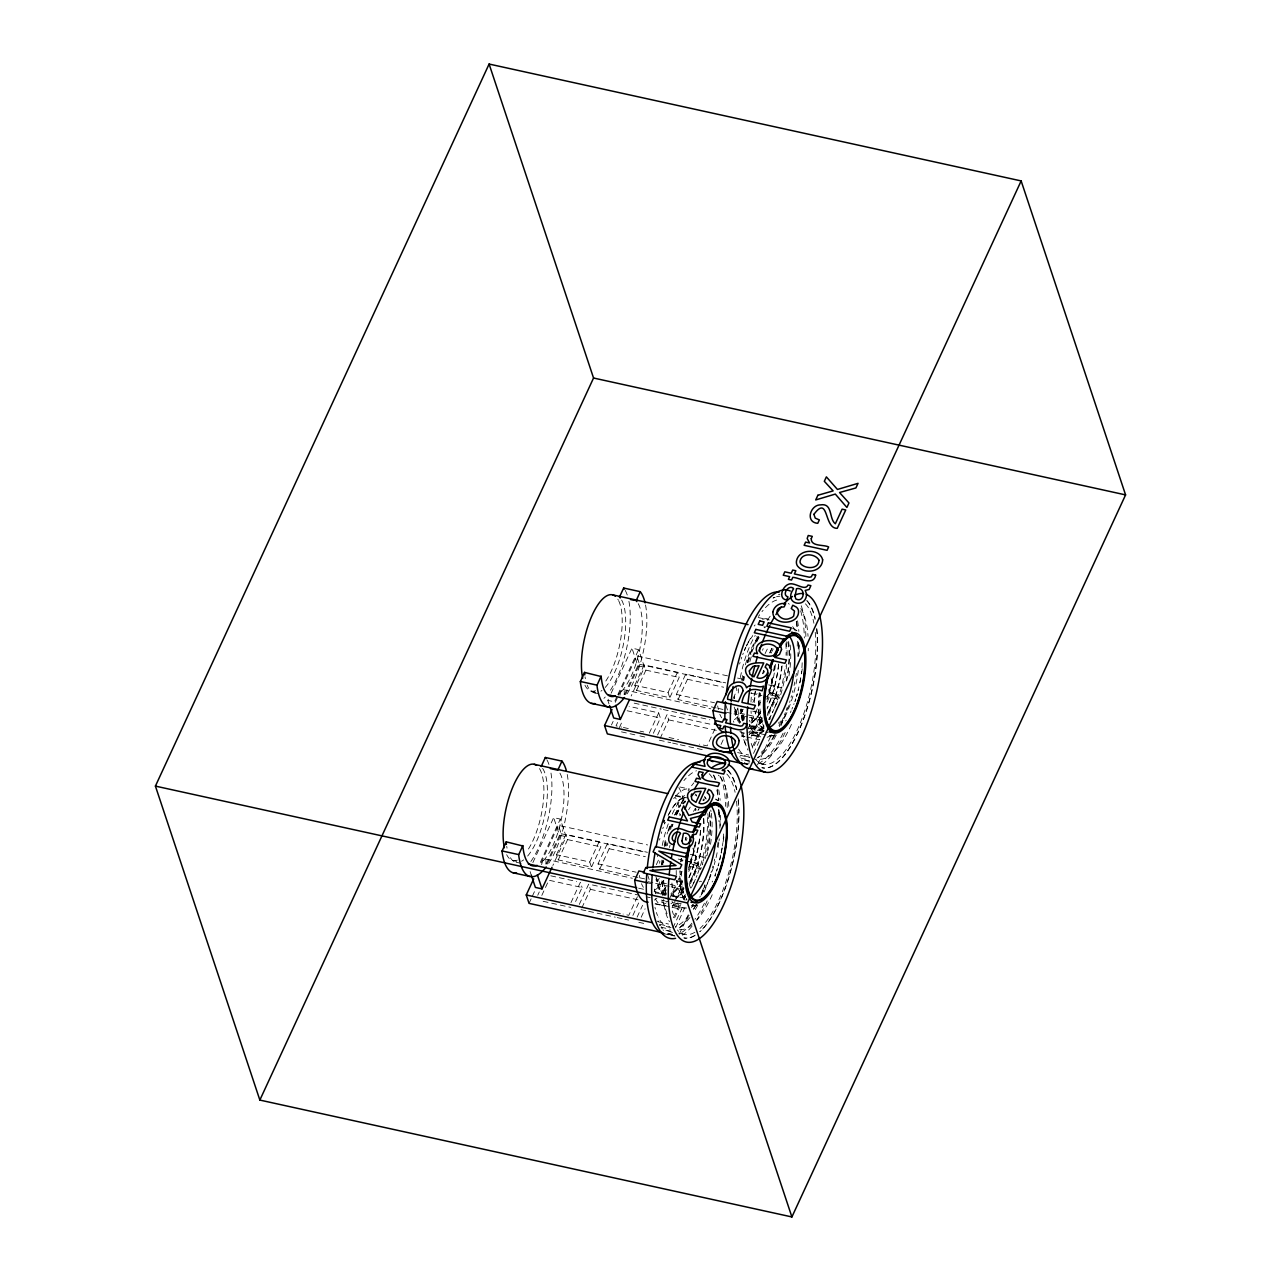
<?xml version="1.0" encoding="UTF-8"?>
<svg xmlns="http://www.w3.org/2000/svg" width="1281" height="1281" viewBox="0 0 1281 1281"><rect width="100%" height="100%" fill="white"/><g stroke="black" fill="none" stroke-linecap="round" stroke-linejoin="round"><path stroke-width="0.75" stroke-dasharray="5 3.75" d="M532.864 862.641L553.664 817.63L560.309 819.087L566.154 836.685L552.848 865.492M609.003 703.91L607.835 700.387L610.332 694.991M611.165 693.181L631.981 648.17L638.627 649.627L644.471 667.225L631.165 696.031M540.342 862.289L560.309 819.087M616.994 696.448L614.496 701.844L607.835 700.387M617.826 694.638L638.627 649.627M541.094 862.85L558.42 825.364L647.626 844.948M615.28 702.324L617.762 696.96M618.579 695.183L636.737 655.904L727.88 675.936M546.202 864.018L559.509 835.212L553.664 817.63M624.504 694.574L637.826 665.768L631.981 648.17M529.037 903.361L531.503 897.997M532.336 896.22L534.817 890.855M547.179 864.083L561.206 833.739L558.42 825.364M611.469 724.982L613.119 721.411M625.496 694.638L639.523 664.295L636.737 655.904M537.732 895.323L539.285 891.928M556.498 854.699L565.882 834.395L599.124 841.713L600.853 846.901L591.47 867.205L558.228 859.903L556.498 854.699L589.74 862.017L591.47 867.205M617.602 722.484L616.033 725.863L621.573 727.08M634.8 685.255L644.183 664.951L677.441 672.253L679.17 677.441L669.787 697.745L636.529 690.443L634.8 685.255L668.058 692.557L669.787 697.745M541.799 895.435L548.844 880.207L582.086 887.509L575.041 902.737M558.228 859.903L567.611 839.599L565.882 834.395M619.331 727.672L622.454 720.899M636.529 690.443L645.912 670.139L644.183 664.951M570.974 902.625L580.357 882.321L582.086 887.509M589.74 862.017L599.124 841.713M649.291 733.164L658.674 712.86L629.115 706.375M668.058 692.557L677.441 672.253M653.358 733.276L660.404 718.049L658.674 712.86M579.284 904.45L588.668 884.146L638.178 895.019M637.874 877.389L599.78 869.03L598.051 863.842L607.434 843.538L647.433 852.313M657.601 734.99L666.985 714.686L712.684 724.726M716.175 707.945L678.097 699.57L676.368 694.382L685.751 674.078L725.735 682.869M581.798 907.941L590.397 889.334L588.668 884.146M599.78 869.03L609.164 848.727L607.434 843.538M660.099 738.496L668.714 719.874L666.985 714.686M678.097 699.57L687.481 679.266L685.751 674.078M637.41 896.716L628.795 915.323L623.094 914.074M714.926 728.953L707.112 745.878L699.49 744.197M632.878 915.435L639.123 901.904M656.336 864.675L658.674 859.599L656.945 854.411M733.084 698.609L736.991 690.155L735.262 684.951M637.105 917.148L642.582 905.299M661.348 864.691L664.487 857.934M641.189 917.26L645.096 908.805M683.462 887.413L657.601 881.728L659.171 878.35M721.059 744.437L723.413 739.345M761.779 717.968L735.918 712.284L738.272 707.208M663.766 895.323L666.264 889.927M752.892 702.468L757.055 693.469M669.579 898.589L682.068 871.576M747.896 729.129L760.386 702.132M672.109 907.524L673.774 903.922M674.607 902.112L682.1 885.908M688.762 871.512L692.076 864.307L690.331 859.023M751.258 736.271L761.25 714.654M767.063 702.052L770.393 694.862L768.648 689.578M673.486 917.692L679.747 904.146L666.809 901.312M685.575 860.704L698.513 863.538L689.13 883.842L690.859 889.03L694.766 880.575M752.587 746.535L758.064 734.702L748.825 732.668M769.433 692.461L776.83 694.094L767.447 714.398L769.16 719.586L771.514 714.51M680.435 905.379L674.607 917.981L672.269 910.951M683.75 898.173L685.415 894.57M690.411 883.778L698.737 865.764L692.893 848.182M763.732 725.126L752.908 748.536L751.162 743.252M768.728 714.318L777.039 696.32L771.194 678.722M672.877 927.956L681.476 909.334L679.747 904.146M753.532 753.42L759.009 741.587M675.567 927.78L685.463 906.356M679.17 934.377L688.249 914.73M691.548 907.605L693.197 904.034M757.487 764.917L771.514 734.573M758.16 617.522L769.24 619.956M737.568 678.065L745.318 679.763M768.6 684.871L782.163 687.849M639.523 664.295L724.838 683.029M769.449 692.829L779.136 694.959M637.826 665.768L644.471 667.225M770.393 694.862L777.039 696.32M645.912 670.139L679.17 677.441M687.481 679.266L723.653 687.224M750.842 693.197L761.923 695.631M763.78 696.031L778.544 699.282L772.299 712.812A58.414 21.153 -77.6 0 0 785.285 666.04M676.368 694.382L714.462 702.757M752.668 711.147L760.049 712.764M718.081 708.361L725.703 710.042M623.431 689.642L710.699 708.809M726.215 712.22L732.027 713.501M733.965 713.933L747.544 716.912M749.481 717.328L763.06 720.322M591.101 691.083L594.976 691.932M749.721 725.895L764.677 729.177M593.888 692.669L599.428 693.886M749.961 727.704L764.709 730.891M634.223 703.157L661.364 709.114M663.302 709.546L690.459 715.503M692.397 715.935L709.85 719.762M748.632 728.281L768.024 732.54M752.491 731.995L769.849 735.774M752.844 735.438L761.154 737.264M627.146 710.747L660.404 718.049M668.714 719.874L718.225 730.762M741.315 735.838L745.014 736.639M746.855 737.055L759.777 739.89L758.064 734.702M623.431 727.496L628.971 728.713M640.052 731.147L643.751 731.947M669.018 737.504L678.546 739.601M737.584 752.571L748.68 755.005M740.306 755.342L749.993 757.471M621.461 731.867L638.082 735.518M639.924 735.918L645.464 737.135M659.331 740.194L670.748 742.692M672.653 743.108L678.37 744.373M680.275 744.789L705.03 750.234M741.171 758.16L748.552 759.793M746.118 760.514L749.817 761.314M759.057 763.348L763.364 764.293M742.644 763.492L748.088 764.677M679.843 786.982L689.082 789M675.535 795.325L687.16 797.887M675.647 796.045L684.871 798.063M690.283 854.331L705.799 857.742M678.193 859.071L683.734 860.288M561.206 833.739L646.537 852.489M685.319 861.008L702.773 864.835M559.509 835.212L566.154 836.685M692.076 864.307L698.737 865.764M567.611 839.599L600.853 846.901M609.164 848.727L645.352 856.669M689.162 866.292L700.243 868.726L698.513 863.538M598.051 863.842L636.145 872.201M676.192 881.008L681.732 882.225M639.779 877.821L647.385 879.487M545.13 859.103L632.382 878.27M647.898 881.68L653.71 882.945M655.664 883.378L669.226 886.356M671.164 886.788L682.805 889.334M647.594 882.865L651.292 883.682M512.8 860.528L516.659 861.376M638.627 888.181L644.439 889.446M654.127 891.576L665.736 894.138M671.404 895.339L686.36 898.638M655.632 892.825L664.855 894.859M521.111 863.33L515.57 862.113A50.071 18.126 -77.6 0 0 517.46 862.353M677.617 903.041L681.3 903.858M550.798 875.82L576.658 881.504M646.489 896.844L650.188 897.661M661.268 900.095L664.967 900.895M673.63 905.811L683.606 908.005M590.397 889.334L639.908 900.207M655.616 903.665L681.476 909.334M655.039 903.922L662.437 905.539M607.851 910.727L613.567 911.976M615.472 912.392L621.189 913.657M657.425 921.615L668.506 924.049M660.051 924.37L669.739 926.499M543.144 901.312L570.846 907.412M581.014 909.638L586.73 910.887M588.636 911.303L615.296 917.164M617.202 917.58L622.902 918.845M624.808 919.262L628.619 920.094M638.835 922.336L644.375 923.553M661.012 927.204L670.235 929.237M667.545 930.743L671.244 931.559M678.626 933.176L684.791 934.538M668.65 934.025L672.525 934.874M670.668 934.842L674.479 935.674M664.07 933.721L674.959 936.107M776.83 694.094L777.983 697.553M734.189 707.096L735.918 712.284M740.994 731.227L746.263 747.063M725.879 705.255L727.608 710.459M655.888 876.54L657.601 881.728M662.693 900.687L667.961 916.523M647.562 874.715L649.291 879.903M530.11 871.592L531.279 875.115M790.169 645.032A54.763 19.839 -77.6 0 1 788.936 675.952M763.636 731.067A54.763 19.839 -77.6 0 1 749.337 726.151M796.926 630.796A54.763 19.839 -77.6 0 0 792.731 628.667A54.779 19.839 -77.6 0 1 796.606 630.748M775.085 734.99A54.763 19.839 -77.6 0 1 767.495 734.878M763.764 731.099A54.763 19.839 -77.6 0 1 759.537 692.861M763.012 673.79A54.763 19.839 -77.6 0 1 763.876 670.475M770.009 652.91A54.763 19.839 -77.6 0 1 772.123 648.346M801.249 605.753A91.303 33.066 -77.6 0 1 805.877 639.635M785.141 732.508A91.303 33.066 -77.6 0 1 760.354 765.782M806.79 600.453A87.652 31.737 -77.6 0 1 815.164 618.339M816.91 628.875A87.652 31.737 -77.6 0 1 802.018 723.397A87.652 31.737 -77.6 0 1 761.987 767.687M787.783 642.005A51.112 18.51 -77.6 0 1 786.79 680.387M763.94 727.608A51.112 18.51 -77.6 0 1 749.433 720.21M800.625 610.813A87.652 31.737 -77.6 0 1 804.34 638.018M802.242 668.842A87.652 31.737 -77.6 0 1 801.394 674.254M800.769 677.873A87.652 31.737 -77.6 0 1 799.696 683.301M798.928 686.92A87.652 31.737 -77.6 0 1 798.095 690.523A51.128 18.51 -77.6 0 0 799.104 686.408M797.214 694.094A87.652 31.737 -77.6 0 1 796.75 695.871M795.789 699.41A87.652 31.737 -77.6 0 1 795.277 701.171M783.075 733.244A87.652 31.737 -77.6 0 1 759.169 763.172M748.04 764.565A87.652 31.737 -77.6 0 1 744.389 762.579M742.163 760.514A87.652 31.737 -77.6 0 1 741.635 759.921M773.276 597.859A87.652 31.737 -77.6 0 1 774.028 597.298M778.496 594.736A87.652 31.737 -77.6 0 1 779.953 594.192M807.014 600.981A87.652 31.737 -77.6 0 1 815.1 619.444M816.557 628.715A87.652 31.737 -77.6 0 1 801.874 722.932A87.652 31.737 -77.6 0 1 761.955 767.719M746.215 740.45A87.652 31.737 -77.6 0 1 746.022 739.121M796.27 621.557A87.652 31.737 -77.6 0 1 797.118 630.172M797.374 641.157A87.652 31.737 -77.6 0 1 797.166 647.802M780.978 720.899A87.652 31.737 -77.6 0 1 778.352 726.984M774.204 735.454A87.652 31.737 -77.6 0 1 757.744 757.792M756.238 759.041A87.652 31.737 -77.6 0 1 755.486 759.601M749.561 762.836A87.652 31.737 -77.6 0 1 744.645 763.684M779.232 721.924A7.029 2.546 -77.6 0 1 778.528 723.237M802.178 662.741A51.128 18.51 -77.6 0 1 801.298 673.822M800.705 678.001A51.128 18.51 -77.6 0 1 799.76 683.269M797.278 693.678A51.128 18.51 -77.6 0 1 796.398 696.736M795.773 698.737A51.128 18.51 -77.6 0 1 794.78 701.684M794.092 703.605A51.128 18.51 -77.6 0 1 793.74 704.55M792.651 707.336A51.128 18.51 -77.6 0 1 791.898 709.13M791.13 710.875A51.128 18.51 -77.6 0 1 790.329 712.572M786.166 720.21A51.128 18.51 -77.6 0 1 785.733 720.899M763.812 726.423A51.128 18.51 -77.6 0 1 762.627 723.701M762.195 722.484A51.128 18.51 -77.6 0 1 760.546 693.133M764.437 672.237A51.128 18.51 -77.6 0 1 764.709 671.212M771.21 653.07A51.128 18.51 -77.6 0 1 771.61 652.221M772.011 651.389A51.128 18.51 -77.6 0 1 773.228 648.955M781.698 666.344A51.128 18.51 -77.6 0 1 767.063 714.43M762.259 721.283A51.128 18.51 -77.6 0 1 749.225 727.464M743.124 720.466A51.128 18.51 -77.6 0 1 740.466 709.402M741.747 680.419A51.128 18.51 -77.6 0 1 742.98 674.11M745.35 664.791A51.128 18.51 -77.6 0 1 758.88 635.696M786.166 641.717A54.779 19.839 -77.6 0 1 787.062 657.697M786.694 664.07A54.779 19.839 -77.6 0 1 780.529 695.199M779.857 697.328A54.779 19.839 -77.6 0 1 779.505 698.385M770.361 718.545A54.779 19.839 -77.6 0 1 769.897 719.282M763.764 727.192A54.779 19.839 -77.6 0 1 749.449 730.442M743.813 720.338A54.779 19.839 -77.6 0 1 742.051 709.706M743.893 680.211A54.779 19.839 -77.6 0 1 744.533 676.832M748.184 662.421A54.779 19.839 -77.6 0 1 751.066 654.079M751.835 652.093A54.779 19.839 -77.6 0 1 754.317 646.425M756.495 642.101A54.779 19.839 -77.6 0 1 759.217 637.426M774.765 734.958A54.779 19.839 -77.6 0 1 767.543 735.054M763.732 731.531A54.779 19.839 -77.6 0 1 759.201 692.813M762.675 673.742A54.779 19.839 -77.6 0 1 763.54 670.427M769.673 652.862A54.779 19.839 -77.6 0 1 771.803 648.298M805.413 603.815A84.002 30.424 -77.6 0 1 813.915 623.255M815.228 632.318A84.002 30.424 -77.6 0 1 798.848 726.439A84.002 30.424 -77.6 0 1 759.185 762.579M758.608 762.195A84.002 30.424 -77.6 0 1 757.519 761.314M756.991 760.818A84.002 30.424 -77.6 0 1 755.95 759.729M797.535 620.821A84.002 30.424 -77.6 0 1 798.848 631.453M799.168 644.984A84.002 30.424 -77.6 0 1 798.559 656.368M796.414 673.39A84.002 30.424 -77.6 0 1 795.805 676.832M794.812 682.02A84.002 30.424 -77.6 0 1 794.076 685.479M792.859 690.635A84.002 30.424 -77.6 0 1 792.443 692.332M791.546 695.743A84.002 30.424 -77.6 0 1 791.082 697.424M790.121 700.771A84.002 30.424 -77.6 0 1 789.624 702.436M788.6 705.719A84.002 30.424 -77.6 0 1 780.962 725.67M776.302 735.054A84.002 30.424 -77.6 0 1 757.599 757.904M749.321 760.834A84.002 30.424 -77.6 0 1 741.443 758.128M740.37 757.167A84.002 30.424 -77.6 0 1 739.842 756.639M773.067 598.131A84.002 30.424 -77.6 0 1 775.181 597.186M776.558 596.738A84.002 30.424 -77.6 0 1 779.905 596.241M782.131 665.784A50.007 18.11 -77.6 0 1 766.967 714.526M762.147 720.947A50.007 18.11 -77.6 0 1 749.305 725.43M744.421 719.201A50.007 18.11 -77.6 0 1 741.891 709.274M742.788 681.332A50.007 18.11 -77.6 0 1 743.845 675.567M747.223 662.341A50.007 18.11 -77.6 0 1 753.901 645.64M754.653 644.199A50.007 18.11 -77.6 0 1 755.422 642.806M756.19 641.477A50.007 18.11 -77.6 0 1 759.377 636.705M785.813 643.59A58.414 21.153 -77.6 0 1 786.07 655.312M770.522 716.095A58.414 21.153 -77.6 0 1 768.728 719.282M764.068 726.071A58.414 21.153 -77.6 0 1 749.513 734.429M740.114 722.404A58.414 21.153 -77.6 0 1 737.888 707.4M738.224 693.053A58.414 21.153 -77.6 0 1 738.657 688.682M740.354 677.521A58.414 21.153 -77.6 0 1 755.214 635.44M762.595 619.396A58.414 21.153 -77.6 0 1 770.121 619.732M778.64 664.567A58.414 21.153 -77.6 0 1 767.303 707.56M762.067 717.808A58.414 21.153 -77.6 0 1 748.953 731.995M744.533 733.132A58.414 21.153 -77.6 0 1 739.778 731.579M733.885 722.292A58.414 21.153 -77.6 0 1 733.453 720.947M754.173 626.041A58.414 21.153 -77.6 0 1 755.117 624.968M775.469 664.327A50.007 18.11 -77.6 0 1 766.951 699.714M760.322 713.053A50.007 18.11 -77.6 0 1 749.097 724.261M740.242 721.908A50.007 18.11 -77.6 0 1 735.246 707.817M734.637 698.257A50.007 18.11 -77.6 0 1 734.637 696.528M741.155 659.075A50.007 18.11 -77.6 0 1 741.763 657.281M744.373 650.412A50.007 18.11 -77.6 0 1 745.782 647.209M746.503 645.672A50.007 18.11 -77.6 0 1 747.255 644.183M748.008 642.742A50.007 18.11 -77.6 0 1 752.716 635.232M763.828 626.953A50.007 18.11 -77.6 0 1 765.285 626.937M727.352 770.121A87.652 31.737 -77.6 0 1 736.511 789.688M738.128 800.385A87.652 31.737 -77.6 0 1 699.874 931.735M694.606 935.706A87.652 31.737 -77.6 0 1 684.022 938.108M713.597 775.389A87.652 31.737 -77.6 0 1 715.07 779.505M717.296 789.128A87.652 31.737 -77.6 0 1 718.529 800.401M718.801 809.768A87.652 31.737 -77.6 0 1 718.673 816.365M704.87 884.755A87.652 31.737 -77.6 0 1 704.262 886.372M703.653 887.973A87.652 31.737 -77.6 0 1 699.778 897.228M696.336 904.338A87.652 31.737 -77.6 0 1 693.469 909.574M688.281 917.692A87.652 31.737 -77.6 0 1 677.649 929.269M672.445 932.472A87.652 31.737 -77.6 0 1 667.449 933.865M699.442 881.856A7.029 2.546 -77.6 0 1 701.46 881.696M703.413 818.527A51.128 18.51 -77.6 0 1 689.754 882.433M683.686 891.528A51.128 18.51 -77.6 0 1 675.808 897.629M666.088 893.658A51.128 18.51 -77.6 0 1 661.797 878.814M661.54 865.043A51.128 18.51 -77.6 0 1 661.925 860.015M664.182 845.396A51.128 18.51 -77.6 0 1 666.184 837.069M667.065 834.011A51.128 18.51 -77.6 0 1 667.689 831.993M668.009 831.001A51.128 18.51 -77.6 0 1 670.78 823.363M674.703 814.812A51.128 18.51 -77.6 0 1 678.978 807.719A50.071 18.126 -77.6 0 0 675.295 797.487M679.41 807.11A51.128 18.51 -77.6 0 1 680.739 805.365M682.068 803.795A51.128 18.51 -77.6 0 1 685.175 800.833M723.557 833.947A51.128 18.51 -77.6 0 1 722.58 845.108M722.116 848.23A51.128 18.51 -77.6 0 1 721.187 853.498M720.53 856.653A51.128 18.51 -77.6 0 1 719.794 859.791M718.993 862.898A51.128 18.51 -77.6 0 1 718.129 865.956A87.652 31.737 -77.6 0 0 718.993 862.225M717.504 867.974A51.128 18.51 -77.6 0 1 716.543 870.936M715.871 872.873A51.128 18.51 -77.6 0 1 714.798 875.724M712.54 881.12A51.128 18.51 -77.6 0 1 712.156 881.968M686.904 899.262A51.128 18.51 -77.6 0 1 686.312 898.477M685.223 896.652A51.128 18.51 -77.6 0 1 684.486 895.083M683.83 893.337A51.128 18.51 -77.6 0 1 681.412 871.4M682.213 861.312A51.128 18.51 -77.6 0 1 682.341 860.272M686.424 840.416A51.128 18.51 -77.6 0 1 687.016 838.382M703.045 799.216A54.779 19.839 -77.6 0 1 703.942 800.625M707.833 813.627A54.779 19.839 -77.6 0 1 703.237 861.088M702.933 862.177A54.779 19.839 -77.6 0 1 702.292 864.355M701.267 867.557A54.779 19.839 -77.6 0 1 700.563 869.655M683.766 898.766A54.779 19.839 -77.6 0 0 685.191 897.437A48.566 17.598 -77.6 0 1 676.688 880.303M672.349 901.632A54.779 19.839 -77.6 0 1 671.965 901.424M666.104 893.257A54.779 19.839 -77.6 0 1 663.558 880.848A50.007 18.11 -77.6 0 0 666.28 890.407M663.67 862.689A54.779 19.839 -77.6 0 1 663.782 861.601M666.184 845.94A54.779 19.839 -77.6 0 1 666.68 843.683M670.636 829.464A54.779 19.839 -77.6 0 1 671.004 828.407M671.356 827.366A54.779 19.839 -77.6 0 1 672.477 824.307M678.818 810.713A54.779 19.839 -77.6 0 0 675.728 816.67A80.351 29.095 -77.6 0 1 680.547 804.788M683.462 803.651A54.779 19.839 -77.6 0 1 683.942 803.059M684.406 802.466A54.779 19.839 -77.6 0 1 685.367 801.378M695.087 795.165A54.779 19.839 -77.6 0 1 696.368 795.117M715.823 799.472A54.779 19.839 -77.6 0 1 717.68 800.673M697.104 904.738A54.779 19.839 -77.6 0 1 691.772 906.083M683.99 899.806A54.779 19.839 -77.6 0 1 683.718 899.262M683.205 898.125A54.779 19.839 -77.6 0 1 679.987 870.648M680.755 861.937A54.779 19.839 -77.6 0 1 681.204 858.59M685.271 839.567A54.779 19.839 -77.6 0 1 685.911 837.39M698.209 809.912A54.779 19.839 -77.6 0 1 699.138 808.567M726.839 774.06A84.002 30.424 -77.6 0 1 735.102 792.299M736.511 801.185A84.002 30.424 -77.6 0 1 699.986 928.437M694.926 932.232A84.002 30.424 -77.6 0 1 677.377 929.958M713.581 774.941A84.002 30.424 -77.6 0 1 715.999 780.097M718.721 789.833A84.002 30.424 -77.6 0 1 720.146 800.289M720.579 815.228A84.002 30.424 -77.6 0 1 719.826 828.263M718.113 841.889A84.002 30.424 -77.6 0 1 717.232 847.077M714.702 859.151A84.002 30.424 -77.6 0 1 714.286 860.864M712.973 865.972A84.002 30.424 -77.6 0 1 712.508 867.653M711.547 871A84.002 30.424 -77.6 0 1 711.051 872.665M710.539 874.315A84.002 30.424 -77.6 0 1 709.482 877.581M708.953 879.198A84.002 30.424 -77.6 0 1 703.653 893.033M697.729 905.283A84.002 30.424 -77.6 0 1 693.517 912.36M689.931 917.484A84.002 30.424 -77.6 0 1 677.601 928.981M670.748 931.063A84.002 30.424 -77.6 0 1 661.268 926.868M660.259 925.715A84.002 30.424 -77.6 0 1 659.763 925.09M703.797 818.687A50.007 18.11 -77.6 0 1 689.947 882.129M683.558 891.176A50.007 18.11 -77.6 0 1 670.716 895.675M662.837 864.675A50.007 18.11 -77.6 0 1 663.078 861.024M665.255 845.812A50.007 18.11 -77.6 0 1 666.104 841.969M669.835 828.967A50.007 18.11 -77.6 0 1 671.756 823.779M676.08 814.444A50.007 18.11 -77.6 0 1 679.186 809.208M683.221 804.004A50.007 18.11 -77.6 0 1 684.038 803.155M684.839 802.386A50.007 18.11 -77.6 0 1 685.655 801.682M703.893 798.704A58.414 21.153 -77.6 0 1 704.374 799.92M707.464 817.55A58.414 21.153 -77.6 0 1 697.761 873.434M696.976 875.419A58.414 21.153 -77.6 0 1 696.191 877.357M695.375 879.262A58.414 21.153 -77.6 0 1 691.051 887.941M685.479 896.3A58.414 21.153 -77.6 0 1 683.59 898.509A51.112 18.51 -77.6 0 0 685.271 897.533M677.937 903.201A58.414 21.153 -77.6 0 1 670.94 904.658A58.43 21.169 -77.6 0 0 680.659 904.21M666.44 902.064A58.414 21.153 -77.6 0 1 665.784 901.344M662.405 895.275A58.414 21.153 -77.6 0 1 659.411 879.519M659.651 863.282A58.414 21.153 -77.6 0 1 659.843 861.104M662.213 845.508A58.414 21.153 -77.6 0 1 668.282 823.779M672.253 814.076A58.414 21.153 -77.6 0 1 685.095 794.78M695.599 794.092A58.414 21.153 -77.6 0 1 696.72 796.125M700.483 830.44A58.414 21.153 -77.6 0 1 688.73 877.789M683.494 888.053A58.414 21.153 -77.6 0 1 676 898.045M665.944 903.361A58.414 21.153 -77.6 0 1 659.139 899.886M655.76 893.802A58.414 21.153 -77.6 0 1 653.822 886.708M673.71 798.639A58.414 21.153 -77.6 0 1 674.655 797.423M675.599 796.27A58.414 21.153 -77.6 0 1 688.377 788.936M695.791 808.791A50.007 18.11 -77.6 0 1 696.095 810.056M695.919 842.145A50.007 18.11 -77.6 0 1 688.377 869.943M682.517 882.017A50.007 18.11 -77.6 0 1 671.292 894.154M666.072 894.987A50.007 18.11 -77.6 0 1 656.881 879.487M665.111 822.306A50.007 18.11 -77.6 0 0 664.455 824.019A49.302 17.854 -77.6 0 1 664.999 822.578M668.666 814.412A50.007 18.11 -77.6 0 1 685.255 797.182M704.614 797.487A54.763 19.839 -77.6 0 1 705.975 798.864M710.699 810.024A54.763 19.839 -77.6 0 1 711.003 811.594M711.275 813.243A54.763 19.839 -77.6 0 1 710.09 846.997M686.856 899.614A54.763 19.839 -77.6 0 1 686.392 899.983M669.531 847.526A54.763 19.839 -77.6 0 1 669.995 845.268M680.163 815.356A54.763 19.839 -77.6 0 1 680.595 814.476M722.964 776.75A91.303 33.066 -77.6 0 1 727.208 807.879M707.192 900.895A91.303 33.066 -77.6 0 1 696.72 919.918M691.98 926.259A91.303 33.066 -77.6 0 1 682.469 935.194M715.679 799.04A54.763 19.839 -77.6 0 1 718.273 800.721M696.88 904.69A54.763 19.839 -77.6 0 1 691.612 905.747M684.518 900.047A54.763 19.839 -77.6 0 1 680.195 871.432M681.012 861.665A54.763 19.839 -77.6 0 1 681.46 858.318M685.223 840.384A54.763 19.839 -77.6 0 1 686.152 837.117M697.985 810.345A54.763 19.839 -77.6 0 1 698.914 808.968M728.136 770.377A87.652 31.737 -77.6 0 1 736.783 789.48M738.24 798.8A87.652 31.737 -77.6 0 1 699.842 931.719M695.295 935.162A87.652 31.737 -77.6 0 1 683.974 937.772M702.933 800.417A51.112 18.51 -77.6 0 1 703.269 800.673M709.274 812.634A51.112 18.51 -77.6 0 1 708.121 850.296M707.688 852.409A51.112 18.51 -77.6 0 1 706.984 855.548M676.464 898.365A51.112 18.51 -77.6 0 1 675.776 897.917M674.463 896.764A51.112 18.51 -77.6 0 1 670.988 890.727M720.514 776.606A87.652 31.737 -77.6 0 1 725.638 806.357M723.829 836.973A87.652 31.737 -77.6 0 1 722.436 845.988M722.1 847.798A87.652 31.737 -77.6 0 1 721.043 853.226M720.659 855.035A87.652 31.737 -77.6 0 1 719.442 860.432M717.12 869.335A87.652 31.737 -77.6 0 1 716.623 871.096M715.583 874.571A87.652 31.737 -77.6 0 1 715.054 876.3M704.422 903.169A87.652 31.737 -77.6 0 1 694.926 919.246M691.884 923.185A87.652 31.737 -77.6 0 1 679.779 933.465M672.669 935.098A87.652 31.737 -77.6 0 1 666.312 932.92M663.51 930.438A87.652 31.737 -77.6 0 1 662.982 929.83M661.957 928.517A87.652 31.737 -77.6 0 1 661.46 927.796M660.051 925.458A87.652 31.737 -77.6 0 1 659.619 924.594M658.37 921.84A87.652 31.737 -77.6 0 1 657.986 920.863M788.423 603.383A80.351 29.095 -77.6 0 1 789.24 604.28M796.462 621.541A80.351 29.095 -77.6 0 1 797.695 629.692M798.351 643.622A80.351 29.095 -77.6 0 1 797.807 656.416M787.126 707.608A80.351 29.095 -77.6 0 1 786.246 710.138M785.333 712.636A80.351 29.095 -77.6 0 1 784.404 715.086M783.444 717.488A80.351 29.095 -77.6 0 1 779.408 726.615M775.101 734.798A80.351 29.095 -77.6 0 1 760.193 753.132M749.241 757.007A80.351 29.095 -77.6 0 1 738.737 749.177M758.512 616.433A80.351 29.095 -77.6 0 1 759.649 614.768M761.955 611.678A80.351 29.095 -77.6 0 1 763.108 610.268M765.43 607.674A80.351 29.095 -77.6 0 1 779.969 599.604M788.632 641.397A58.43 21.169 -77.6 0 1 785.493 684.15M764.052 730.554A58.43 21.169 -77.6 0 1 749.417 733.917M742.628 720.979A58.43 21.169 -77.6 0 1 741.059 708.793M743.124 680.483A58.43 21.169 -77.6 0 1 743.877 676.48M747.303 662.693A58.43 21.169 -77.6 0 1 753.965 644.807M754.717 643.206A58.43 21.169 -77.6 0 1 758.672 635.888M764.501 627.85A58.43 21.169 -77.6 0 1 765.349 626.937M800.753 608.507A80.351 29.095 -77.6 0 1 808.055 636.321M808.295 648.298A80.351 29.095 -77.6 0 1 808.231 650.828M791.45 724.357A80.351 29.095 -77.6 0 1 757.215 758.832M748.024 750.122A80.351 29.095 -77.6 0 1 747.367 748.793M746.15 745.894A80.351 29.095 -77.6 0 1 742.772 731.291M741.907 720.066A80.351 29.095 -77.6 0 1 741.955 710.202M749.833 661.685A80.351 29.095 -77.6 0 1 751.403 656.4M756.767 641.349A80.351 29.095 -77.6 0 1 758.736 636.673M767.351 620.356A80.351 29.095 -77.6 0 1 770.778 615.376M792.635 626.665A58.43 21.169 -77.6 0 1 795.261 630.86M798.383 642.085A58.43 21.169 -77.6 0 1 799.264 653.502M798.271 670.411A58.43 21.169 -77.6 0 1 779.072 726.743M771.514 734.91A58.43 21.169 -77.6 0 1 766.614 737.44M760.706 736.927A58.43 21.169 -77.6 0 1 751.034 710.987M751.002 702.116A58.43 21.169 -77.6 0 1 751.691 692.573M762.467 650.316A58.43 21.169 -77.6 0 1 763.204 648.634M704.566 796.334A58.43 21.169 -77.6 0 1 706.071 799.04M709.418 811.77A58.43 21.169 -77.6 0 1 705.335 858.478M686.52 899.166A58.43 21.169 -77.6 0 1 685.687 900.079M664.455 895.099A58.43 21.169 -77.6 0 1 661.845 879.166M662.133 864.627A58.43 21.169 -77.6 0 1 662.501 860.752M664.663 846.853A58.43 21.169 -77.6 0 1 665.992 840.88M668.666 831.161A58.43 21.169 -77.6 0 1 671.196 823.747M674.751 815.18A58.43 21.169 -77.6 0 1 680.275 804.948M681.092 803.683A58.43 21.169 -77.6 0 1 685.287 798.223M709.21 773.756A80.351 29.095 -77.6 0 1 712.284 777.839M716.848 790.041A80.351 29.095 -77.6 0 1 718.481 800.049M719.137 811.546A80.351 29.095 -77.6 0 1 718.929 821.569M705.191 885.459A80.351 29.095 -77.6 0 1 704.246 887.861M703.253 890.215A80.351 29.095 -77.6 0 1 700.195 896.988M695.887 905.171A80.351 29.095 -77.6 0 1 692.509 910.583M689.082 915.339A80.351 29.095 -77.6 0 1 675.343 926.611M671.052 927.412A80.351 29.095 -77.6 0 1 658.178 916.972M657.553 915.563A80.351 29.095 -77.6 0 1 656.416 912.504M655.424 909.142A80.351 29.095 -77.6 0 1 654.975 907.348M683.894 780.625A80.351 29.095 -77.6 0 1 686.216 778.031M688.538 775.79A80.351 29.095 -77.6 0 1 696.464 770.762M718.353 775.149A80.351 29.095 -77.6 0 1 719.185 775.95M720.002 776.83A80.351 29.095 -77.6 0 1 728.841 806.678M712.236 894.714A80.351 29.095 -77.6 0 1 696.736 920.286M692.108 924.786A80.351 29.095 -77.6 0 1 677.041 928.869M669.499 921.728A80.351 29.095 -77.6 0 1 668.81 920.495M667.529 917.756A80.351 29.095 -77.6 0 1 663.302 899.518M662.918 895.083A80.351 29.095 -77.6 0 1 662.741 880.575M667.257 845.62A80.351 29.095 -77.6 0 1 667.849 842.882M672.189 826.773A80.351 29.095 -77.6 0 1 673.005 824.163M681.588 802.595A80.351 29.095 -77.6 0 1 684.807 796.366M688.137 790.729A80.351 29.095 -77.6 0 1 689.274 788.984M691.564 785.749A80.351 29.095 -77.6 0 1 693.87 782.819M718.673 809.592A58.43 21.169 -77.6 0 1 718.945 811.001M719.185 812.458A58.43 21.169 -77.6 0 1 720.034 827.446M719.282 838.831A58.43 21.169 -77.6 0 1 719.057 840.784M718.801 842.754A58.43 21.169 -77.6 0 1 717.504 850.728M717.12 852.73A58.43 21.169 -77.6 0 1 714.254 864.579M713.693 866.516A58.43 21.169 -77.6 0 1 699.858 897.1M693.133 904.626A58.43 21.169 -77.6 0 1 691.468 905.875M686.616 907.989A58.43 21.169 -77.6 0 1 677.217 903.249M674.062 896.092A58.43 21.169 -77.6 0 1 671.917 883.025M688.618 809.816A58.43 21.169 -77.6 0 1 690.251 807.126M541.639 864.691A5.476 1.986 -77.6 0 1 544.617 859.007A5.476 1.986 -77.6 0 1 545.818 864.018M542.632 768.392A50.071 18.126 -77.6 0 1 545.466 811.77A50.071 18.126 -77.6 0 1 526.891 856.893M523.657 859.871A50.071 18.126 -77.6 0 1 521.527 861.232M513.809 861.328A50.071 18.126 -77.6 0 1 508.845 854.571M507.036 848.166A50.071 18.126 -77.6 0 1 506.732 846.309M567.227 774.461A61.024 22.097 -77.6 0 1 547.515 865.139M546.939 759.889A61.024 22.097 -77.6 0 1 549.053 764.741M550.99 773.067A61.024 22.097 -77.6 0 1 530.878 861.489M559.925 773.132A50.071 18.126 -77.6 0 1 561.35 819.264A50.071 18.126 -77.6 0 1 541.351 862.657M679.763 813.355A50.071 18.126 -77.6 0 1 679.907 815.469M663.862 880.367A50.071 18.126 -77.6 0 1 653.134 890.807M643.382 887.317A50.071 18.126 -77.6 0 1 641.509 883.682M639.699 877.261A50.071 18.126 -77.6 0 1 639.379 875.403M700.707 830.28A61.024 22.097 -77.6 0 1 688.81 878.366M684.006 888.117A61.024 22.097 -77.6 0 1 677.553 897.677M672.269 902.817A61.024 22.097 -77.6 0 1 670.972 903.729M665.928 905.747A61.024 22.097 -77.6 0 1 654.927 897.981M678.786 787.655A61.024 22.097 -77.6 0 1 683.654 802.162M666.12 886.628A61.024 22.097 -77.6 0 1 660.916 894.026M656.961 898.109A61.024 22.097 -77.6 0 1 654.351 900.079M694.51 845.796A50.071 18.126 -77.6 0 1 689.162 865.78M682.565 880.559A50.071 18.126 -77.6 0 1 670.812 893.978M665.784 895.051A50.071 18.126 -77.6 0 1 656.016 879.054M695.087 808.439A49.302 17.854 -77.6 0 1 695.631 810.649M695.455 841.761A49.302 17.854 -77.6 0 1 690.235 863.282M689.706 864.851A49.302 17.854 -77.6 0 1 688.586 867.91M682.245 881.312A49.302 17.854 -77.6 0 1 670.988 893.401M666.408 894.234A49.302 17.854 -77.6 0 1 656.929 878.942M659.523 840.112A49.302 17.854 -77.6 0 1 659.939 838.447M661.268 833.499A49.302 17.854 -77.6 0 1 661.749 831.881M662.773 828.695A49.302 17.854 -77.6 0 1 663.302 827.126M668.106 815.597A49.302 17.854 -77.6 0 1 685.335 797.695M676.288 874.859A48.566 17.598 -77.6 0 1 676.24 870.472M693.421 811.369A48.566 17.598 -77.6 0 1 695.503 808.727M539.509 768.616A49.302 17.854 -77.6 0 1 527.164 850.984M517.316 860.111A49.302 17.854 -77.6 0 1 506.668 854.667M619.956 695.247A5.476 1.986 -77.6 0 1 622.934 689.546A5.476 1.986 -77.6 0 1 624.119 694.574M621.621 600.02A50.071 18.126 -77.6 0 1 623.543 643.606A50.071 18.126 -77.6 0 1 605.208 687.449M601.958 690.427A50.071 18.126 -77.6 0 1 600.901 691.164M595.777 692.909A50.071 18.126 -77.6 0 1 587.162 685.127M585.353 678.706A50.071 18.126 -77.6 0 1 585.033 676.864M645.544 605A61.024 22.097 -77.6 0 1 625.817 695.695M625.256 590.429A61.024 22.097 -77.6 0 1 627.354 595.297M628.923 601.349A61.024 22.097 -77.6 0 1 609.196 692.044M605.256 696.992A61.024 22.097 -77.6 0 1 603.927 698.353M638.242 603.687A50.071 18.126 -77.6 0 1 639.379 651.1A50.071 18.126 -77.6 0 1 618.579 694.078M778.72 663.862A61.024 22.097 -77.6 0 1 767.127 708.905M762.323 718.657A61.024 22.097 -77.6 0 1 749.289 734.269M744.245 736.287A61.024 22.097 -77.6 0 1 741.875 736.319M755.694 691.132A61.024 22.097 -77.6 0 1 752.7 699.826M744.437 717.184A61.024 22.097 -77.6 0 1 743.156 719.217M756.911 636.321A50.071 18.126 -77.6 0 1 757.599 639.94M743.22 709.226A50.071 18.126 -77.6 0 1 733.549 720.258M721.683 717.856A50.071 18.126 -77.6 0 1 719.826 714.222M718.385 709.562A50.071 18.126 -77.6 0 1 717.696 705.959M774.332 666.152A50.071 18.126 -77.6 0 1 773.692 671.228M772.315 678.914A50.071 18.126 -77.6 0 1 767.479 696.32M760.882 711.115A50.071 18.126 -77.6 0 1 749.113 724.534M739.778 723.333A50.071 18.126 -77.6 0 1 734.061 707.656M774.637 665.656A49.302 17.854 -77.6 0 1 773.5 673.998M772.875 677.361A49.302 17.854 -77.6 0 1 766.903 698.449M760.546 711.852A49.302 17.854 -77.6 0 1 749.305 723.957M740.226 722.212A49.302 17.854 -77.6 0 1 735.054 708.233M734.413 698.481A49.302 17.854 -77.6 0 1 734.429 696.96M739.585 664.038A49.302 17.854 -77.6 0 1 740.066 662.421M742.724 654.623A49.302 17.854 -77.6 0 1 743.316 653.134M744.517 650.236A49.302 17.854 -77.6 0 1 745.766 647.481M746.407 646.152A49.302 17.854 -77.6 0 1 752.571 636.033M764.084 728.297A48.566 17.598 -77.6 0 1 755.005 710.843M754.541 702.5A48.566 17.598 -77.6 0 1 755.117 691.612M765.109 653.598A48.566 17.598 -77.6 0 1 768.312 647.241M617.81 599.172A49.302 17.854 -77.6 0 1 618.243 599.908M618.659 600.693A49.302 17.854 -77.6 0 1 605.465 681.524M595.617 690.667A49.302 17.854 -77.6 0 1 584.969 685.207"/><path stroke-width="1.5" d="M155.417 786.102L489.102 64.05L1021.149 180.925L1125.583 494.898L791.898 1216.95L259.851 1100.075L155.417 786.102L687.449 902.977L791.898 1216.95M259.851 1100.075L593.551 378.023L489.102 64.05M662.837 932.744L529.037 903.361L526.251 894.971L533.681 878.91M743.092 763.732L607.354 733.901L604.552 725.526L611.982 709.466M531.279 875.115L535.378 887.429L542.023 888.886L552.015 867.285M609.596 705.671L613.695 717.984L620.34 719.442L629.499 699.634M687.449 902.977L1021.149 180.925M594.96 703.541A61.024 22.097 -77.6 0 1 580.341 681.716L584.536 672.397L601.189 676.544A50.071 18.126 -77.6 0 0 615.424 695.919M645.08 602.871A61.024 22.097 -77.6 0 0 641.06 592.751L640.276 591.678L623.655 588.027L619.444 597.09A50.071 18.126 -77.6 0 1 620.228 597.971M516.643 873.002A61.024 22.097 -77.6 0 1 502.04 851.16L506.219 841.857L522.872 845.988A50.071 18.126 -77.6 0 0 537.107 865.364M541.174 766.566L545.338 757.471L561.959 761.122L562.759 762.211A61.024 22.097 -77.6 0 1 566.25 770.297M624.52 697.488A61.024 22.097 -77.6 0 1 596.978 685.367L601.157 676.048M640.276 591.678L636.097 600.773A50.071 18.126 -77.6 0 1 636.865 601.622M546.202 866.933A61.024 22.097 -77.6 0 1 518.661 854.811L522.84 845.508M561.959 761.122L557.795 770.217L550.366 768.568M724.117 732.444A61.024 22.097 -77.6 0 1 713.005 710.811L717.184 701.492L726.423 703.525M648.106 902.192A61.024 22.097 -77.6 0 1 634.703 880.271L638.883 870.952L644.423 872.169M593.551 378.023L1125.583 494.898M612.526 594.832L748.04 624.6M630.524 599.524L634.223 600.341M580.325 681.476L596.946 685.127M712.989 710.571L725.911 713.421M608.523 694.91L715.006 718.305M591.454 703.349L608.091 707M604.552 725.526L732.54 753.644M748.552 768.488L765.173 772.139M708.985 760.049L725.606 763.7A91.303 33.066 -77.6 0 0 711.467 768.04M534.209 764.293L667.801 793.628M634.671 880.031L647.594 882.865M502.008 850.936L518.629 854.587M528.284 863.938L636.689 887.749M513.153 872.793L529.774 876.444M526.251 894.971L652.285 922.672M623.655 588.027L624.439 589.1M545.338 757.471L546.122 758.56M615.665 705.367L620.34 719.442M537.347 874.811L542.023 888.886M584.536 672.397L584.568 672.893A50.071 18.126 -77.6 0 0 584.777 674.911M506.219 841.857L506.251 842.338A50.071 18.126 -77.6 0 0 506.459 844.371M786.022 636.913A51.112 18.51 -77.6 0 1 805.285 671.5A51.112 18.51 -77.6 0 1 776.318 732.956A51.112 18.51 -77.6 0 1 767.047 677.169M767.303 676.128A51.112 18.51 -77.6 0 1 768.088 673.021M769.561 667.913A51.112 18.51 -77.6 0 1 772.235 660.147M773.708 656.48A51.112 18.51 -77.6 0 1 778.143 647.449M779.424 645.288A51.112 18.51 -77.6 0 1 784.244 638.739M806.277 594.4A91.303 33.066 -77.6 0 1 818.399 683.349A91.303 33.066 -77.6 0 1 772.363 771.626A91.303 33.066 -77.6 0 1 747.672 706.792M748.024 703.141A91.303 33.066 -77.6 0 1 750.042 688.233M750.362 686.344A91.303 33.066 -77.6 0 1 751.803 678.802M752.203 676.912A91.303 33.066 -77.6 0 1 754.877 665.704M755.886 662.021A91.303 33.066 -77.6 0 1 757.487 656.561M759.201 651.212A91.303 33.066 -77.6 0 1 761.635 644.279M762.259 642.598A91.303 33.066 -77.6 0 1 765.59 634.415M766.278 632.846A91.303 33.066 -77.6 0 1 769.849 625.32M770.586 623.895A91.303 33.066 -77.6 0 1 774.348 617.154M775.886 614.656A91.303 33.066 -77.6 0 1 781.378 606.906M783.764 604.088A91.303 33.066 -77.6 0 1 792.475 596.498M794.796 595.217A91.303 33.066 -77.6 0 1 803.587 593.647M785.573 589.868A91.303 33.066 -77.6 0 1 790.297 591.037M752.78 768.664A91.303 33.066 -77.6 0 1 733.533 748.328M733.228 747.111A91.303 33.066 -77.6 0 1 731.275 736.351M730.955 733.389A91.303 33.066 -77.6 0 1 730.506 727.192M730.394 723.973A91.303 33.066 -77.6 0 1 731.051 703.141M731.211 701.331A91.303 33.066 -77.6 0 1 733.1 686.456M733.741 682.693A91.303 33.066 -77.6 0 1 783.412 589.965M784.132 589.884A91.303 33.066 -77.6 0 1 784.853 589.852M791.658 632.19A51.128 18.51 -77.6 0 1 797.102 635.936M797.39 636.353A51.128 18.51 -77.6 0 1 797.935 637.249M776.462 730.762A51.128 18.51 -77.6 0 1 770.682 732.236M769.913 732.091A51.128 18.51 -77.6 0 1 769.176 731.851M742.644 763.492A87.652 31.737 -77.6 0 1 729.866 749.977M729.497 748.985A87.652 31.737 -77.6 0 1 726.071 734.734M725.879 733.373A87.652 31.737 -77.6 0 1 725.174 726.199M724.902 720.066A87.652 31.737 -77.6 0 1 725.462 701.812M726.135 694.814A87.652 31.737 -77.6 0 1 779.264 592.078M713.837 802.579A51.128 18.51 -77.6 0 1 717.632 805.06M717.936 805.413A51.128 18.51 -77.6 0 1 718.817 806.598M697.456 901.248A51.128 18.51 -77.6 0 1 693.694 902.481M692.108 902.465A51.128 18.51 -77.6 0 1 690.955 902.208M664.07 933.721A87.652 31.737 -77.6 0 1 646.761 873.786M647.193 868.566A87.652 31.737 -77.6 0 1 700.018 762.227M702.5 812.57A51.112 18.51 -77.6 0 1 727.128 834.411A51.112 18.51 -77.6 0 1 698.898 902.609A51.112 18.51 -77.6 0 1 688.65 846.052M689.162 843.971A51.112 18.51 -77.6 0 1 691.212 836.845M692.861 831.945A51.112 18.51 -77.6 0 1 695.439 825.508M696.207 823.779A51.112 18.51 -77.6 0 1 700.755 815.212M701.187 814.524A51.112 18.51 -77.6 0 1 701.62 813.851M728.265 764.613A91.303 33.066 -77.6 0 1 739.617 853.899A91.303 33.066 -77.6 0 1 693.966 941.471A91.303 33.066 -77.6 0 1 668.874 878.526M669.178 874.891A91.303 33.066 -77.6 0 1 670.78 861.905M671.372 858.142A91.303 33.066 -77.6 0 1 672.045 854.379M672.765 850.6A91.303 33.066 -77.6 0 1 677.233 831.945M677.745 830.104A91.303 33.066 -77.6 0 1 683.606 812.506M684.903 809.176A91.303 33.066 -77.6 0 1 688.313 801.217M691.196 795.245A91.303 33.066 -77.6 0 1 691.916 793.82M694.158 789.688A91.303 33.066 -77.6 0 1 698.785 782.195M701.924 777.839A91.303 33.066 -77.6 0 1 708.297 770.73M707.608 759.841A91.303 33.066 -77.6 0 1 712.909 761.635M675.599 938.316A91.303 33.066 -77.6 0 1 652.237 874.875M652.557 871.24A91.303 33.066 -77.6 0 1 652.734 869.415M652.926 867.573A91.303 33.066 -77.6 0 1 655.071 852.618M656.128 846.949A91.303 33.066 -77.6 0 1 705.479 759.809M663.83 822.162A87.652 31.737 -77.6 0 1 664.375 820.448M710.699 805.349A48.566 17.598 -77.6 0 1 713.421 854.475A48.566 17.598 -77.6 0 1 690.219 897.341M704.918 811.77A48.566 17.598 -77.6 0 1 726.279 838.11A48.566 17.598 -77.6 0 1 698.785 900.015A48.566 17.598 -77.6 0 1 690.107 845.124M692.38 837.085A48.566 17.598 -77.6 0 1 693.421 833.979M694.526 830.969A48.566 17.598 -77.6 0 1 696.896 825.284M697.521 823.939A48.566 17.598 -77.6 0 1 702.821 814.556M704.886 811.161A49.302 17.854 -77.6 0 1 726.615 837.358A49.302 17.854 -77.6 0 1 699.122 900.639A49.302 17.854 -77.6 0 1 689.45 846.693M690.731 841.713A49.302 17.854 -77.6 0 1 691.196 840.08M692.172 836.845A49.302 17.854 -77.6 0 1 692.685 835.26M693.774 832.154A49.302 17.854 -77.6 0 1 696.127 826.261M696.752 824.868A49.302 17.854 -77.6 0 1 702.773 813.995M703.477 813.003A49.302 17.854 -77.6 0 1 704.182 812.058M504.378 847.75A49.302 17.854 -77.6 0 1 511.711 789.736A49.302 17.854 -77.6 0 1 536.531 765.333M789.016 635.888A48.566 17.598 -77.6 0 1 791.914 684.198A48.566 17.598 -77.6 0 1 769.208 727.608M779.761 647.193A48.566 17.598 -77.6 0 1 804.82 663.494A48.566 17.598 -77.6 0 1 778.191 730.266A48.566 17.598 -77.6 0 1 768.408 675.679M770.698 667.625A48.566 17.598 -77.6 0 1 773.404 660.051M775.197 655.824A48.566 17.598 -77.6 0 1 775.822 654.479M776.462 653.166A48.566 17.598 -77.6 0 1 777.103 651.901M777.759 650.668A48.566 17.598 -77.6 0 1 778.416 649.467M779.697 646.665A49.302 17.854 -77.6 0 1 805.125 663.19A49.302 17.854 -77.6 0 1 778.095 730.987A49.302 17.854 -77.6 0 1 768.168 675.567M770.489 667.401A49.302 17.854 -77.6 0 1 773.228 659.699M775.053 655.408A49.302 17.854 -77.6 0 1 778.32 648.955M582.695 678.29A49.302 17.854 -77.6 0 1 590.317 619.556A49.302 17.854 -77.6 0 1 615.376 596.289M681.988 840.848L682.741 843.555C691.308 848.246 693.389 831.417 683.446 833.307L681.988 840.848M795.053 596.193L795.805 598.916C804.372 603.591 806.454 586.762 796.51 588.668L795.053 596.193M735.39 741.075C735.31 749.993 722.74 750.009 717.696 745.19A5.764 4.596 -18.4 0 1 716.575 741.587C718.577 733.116 732.188 734.509 735.39 741.075M818.959 560.245C818.879 569.164 806.309 569.18 801.265 564.361A5.764 4.596 -18.4 0 1 800.145 560.758C802.146 552.287 815.757 553.68 818.959 560.245M713.501 795.133C705.431 827.974 664.343 785.653 705.751 788.456L698.978 803.123C705.223 806.454 714.35 797.038 707.144 792.715L708.665 789.4L711.083 790.889L713.501 795.133M771.498 669.627C763.428 702.468 722.34 660.131 763.764 662.95L756.975 677.617C763.236 680.948 772.347 671.532 765.141 667.209L766.662 663.894L769.08 665.383L771.498 669.627M813.915 514.338L815.244 518.132L819.344 519.894L817.758 523.321C804.884 522.344 810.329 504.618 820.641 504.874C833.002 502.921 828.727 518.821 835.34 523.769L842.097 509.149L845.748 509.95L837.246 528.316C823.731 528.829 829.015 494.114 813.915 514.338M693.469 838.575C693.453 854.203 669.483 848.566 680.515 833.451L680.035 832.714C675.007 829.143 668.394 839.808 674.943 841.553L673.486 844.691C664.903 843.266 669.274 831.529 675.023 829.111C681.14 825.653 691.724 836.621 694.959 829.688L697.809 830.312L696.079 834.139L692.156 835.036L693.469 838.575M725.51 762.243C725.254 771.37 708.841 771.098 707.16 763.108C708.009 754.381 722.788 755.358 725.51 762.243M806.534 593.936C806.518 609.548 782.547 603.927 793.58 588.812L793.099 588.059C788.055 584.488 781.458 595.169 788.007 596.898L786.55 600.036C777.967 598.611 782.339 586.874 788.087 584.456C794.204 581.014 804.788 591.966 808.023 585.033L810.873 585.657L809.144 589.484L805.221 590.397L806.534 593.936M777.647 649.771C777.119 658.994 760.498 657.729 759.201 649.867C760.93 641.621 775.245 642.646 777.647 649.771M703.813 761.458L705.03 766.39L693.613 763.892L692.092 767.159L723.669 774.092L725.11 770.986L722.164 770.345C744.661 759.585 707.785 743.204 703.813 761.458M772.907 611.806C772.219 626.057 799.632 625.496 798.511 610.893A8.647 6.885 -18.4 0 0 796.27 607.066L792.779 605.224L791.258 608.491L794.492 611.053L793.692 615.937A5.188 4.131 -18.4 0 1 790.233 618.179C780.017 623.319 769.913 607.194 784.148 606.922L785.669 603.655C780.001 602.406 774.108 606.121 772.907 611.806M691.34 796.462L691.852 799.632L695.951 802.354L701.091 791.242L695.055 791.85L691.34 796.462M749.337 670.94L749.849 674.11L753.965 676.848L759.105 665.736L753.052 666.344L749.337 670.94M739.073 740.594C738.769 753.052 720.803 755.486 713.997 746.919A10.392 8.278 -18.4 0 1 713.021 741.379C715.535 729.369 736.223 729.049 739.073 740.594M822.642 559.781C822.338 572.223 804.372 574.657 797.567 566.09A10.392 8.278 -18.4 0 1 796.59 560.55C799.104 548.54 819.792 548.236 822.642 559.781M702.116 774.813C701.764 782.995 714.83 780.561 719.506 783.123L717.952 786.486L695.007 781.442L696.48 778.24L700.451 779.12L698.033 774.653L699.09 771.61L703.173 772.507L702.116 774.813M811.241 538.66C810.889 546.843 823.971 544.409 828.631 546.971L827.078 550.334L804.132 545.306L805.621 542.103L809.576 542.968L807.174 538.5L808.231 535.474L812.298 536.371L811.241 538.66M781.522 649.531L779.537 654.351L774.765 657.393L786.486 659.971L784.933 663.334L752.956 656.304L754.461 653.038L757.503 653.71C749.993 638.931 780.353 635.408 781.522 649.531M746.823 723.989C744.998 735.39 730.362 726.503 723.989 726.231L722.74 728.953L719.586 728.249L720.835 725.542L714.43 724.133L715.999 720.739L722.404 722.148L723.877 718.945L727.032 719.634L725.558 722.836L740.53 726.119L742.468 725.767L743.781 723.317L746.823 723.989M815.645 575.073C813.819 586.49 799.184 577.603 792.795 577.331L791.546 580.037L788.407 579.348L789.656 576.642L783.251 575.233L784.821 571.822L791.226 573.231L792.699 570.045L795.853 570.734L794.38 573.936L809.352 577.219L811.289 576.866L812.602 574.416L815.645 575.073M743.14 690.619L738.384 701.636L727.624 699.266C726.679 692.316 740.45 678.241 743.14 690.619M645.8 867.573L643.35 872.905L674.815 879.807L676.448 876.268L649.867 870.52L680.051 868.47L681.764 864.787L658.834 851.128L685.335 857.037L686.968 853.498L655.504 846.581L653.07 851.849L676.064 865.524L645.8 867.573M669.21 816.926L667.721 820.16L699.186 827.078L700.675 823.843L692.076 821.954L690.411 818.479L704.87 814.78L706.856 810.473L688.762 815.421L683.718 805.861L681.732 810.168L687.481 820.945L669.21 816.926M728.12 689.466L722.244 702.18L753.708 709.098L755.422 705.383L741.939 702.404C744.197 690.059 751.274 687.321 762.131 690.859L763.54 686.136C758.224 688.762 751.146 682.549 746.503 687.817C744.405 678.706 730.09 681.252 728.12 689.466M755.87 629.403L754.317 632.766L785.781 639.683L787.335 636.321L755.87 629.403M759.793 620.949L758.208 624.359L762.579 625.32L764.149 621.909L759.793 620.949M817.87 495.267L815.725 499.926L835.308 494.082L846.901 507.452L848.967 502.969L839.551 492.512L855.9 487.949L858.046 483.337L837.454 489.454L826.373 476.868L824.323 481.304L833.146 490.895L817.87 495.267M768.424 622.838L766.839 626.265L789.672 631.277L791.258 627.85L768.424 622.838"/></g></svg>
